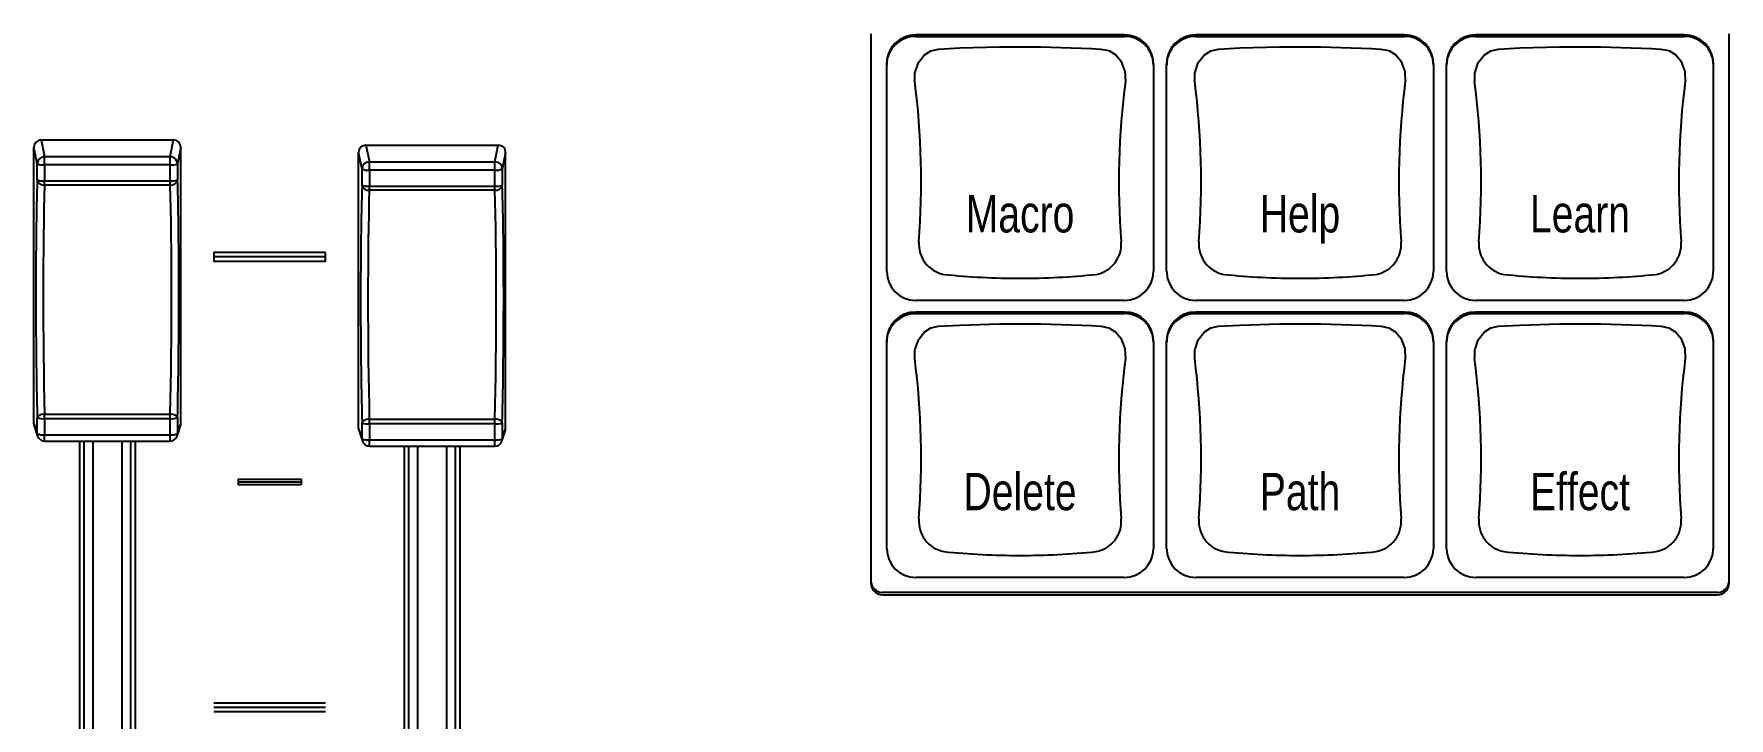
# Model space of a CAD drawing. Header units: inches. Extents: x 0.6 to 61.5, y 0.9 to 41.7.
# Drawn here: x 19.713 to 24.254, y 21.853 to 23.687 of the extents above; entities that cross this region are included whole.
import ezdxf
from ezdxf.enums import TextEntityAlignment as Align

# ---------------------------------------------------------------- set-up
doc = ezdxf.new("R2010")
doc.units = ezdxf.units.IN
doc.header["$MEASUREMENT"] = 0
for name, color, linetype in [('ARTWORK', 2, 'Continuous'), ('KEYCAP LABELS', 2, 'Continuous'), ('OBJECT', 7, 'Continuous')]:
    doc.layers.add(name, color=color, linetype=linetype)
doc.styles.get("Standard").update_dxf_attribs({"font": 'arial.ttf'})

msp = doc.modelspace()

# ---------------------------------------------------------------- linework, layer by layer
at = {"layer": 'ARTWORK'}
for points in [[(20.4944, 23.101), (20.1948, 23.101), (20.1948, 23.0781), (20.4944, 23.0781), (20.4944, 23.101)], [(20.4944, 23.0896), (20.1948, 23.0896)], [(20.4286, 22.4784), (20.2606, 22.4784), (20.2606, 22.4937), (20.4286, 22.4937), (20.4286, 22.4784)], [(20.4286, 22.4861), (20.2606, 22.4861)], [(20.4944, 21.8935), (20.1948, 21.8935)], [(20.4944, 21.8821), (20.1948, 21.8821)], [(20.4944, 21.8706), (20.1948, 21.8706)]]:
    msp.add_lwpolyline(points, dxfattribs=at)
at = {"layer": 'OBJECT'}
for p, q in [((21.9552, 23.6869), (21.9552, 22.2148)), ((22.6342, 23.6843), (22.0752, 23.6843)), ((22.0754, 23.6799), (22.6339, 23.6799)), ((23.3842, 23.6843), (22.8252, 23.6843)), ((22.8254, 23.6799), (23.3839, 23.6799)), ((24.1342, 23.6843), (23.5752, 23.6843)), ((23.5754, 23.6799), (24.1339, 23.6799)), ((24.2542, 22.2148), (24.2542, 23.6869)), ((21.9974, 23.6031), (21.9972, 23.6071)), ((22.7122, 23.6071), (22.7119, 23.6031)), ((22.7474, 23.6031), (22.7472, 23.6071)), ((23.4622, 23.6071), (23.4619, 23.6031)), ((23.4974, 23.6031), (23.4972, 23.6071)), ((24.2122, 23.6071), (24.2119, 23.6031)), ((19.7325, 23.4026), (19.7415, 23.358)), ((19.7325, 23.4026), (20.0869, 23.4026)), ((20.0779, 23.358), (20.0869, 23.4026)), ((20.6025, 23.3887), (20.6115, 23.3441)), ((20.6025, 23.3887), (20.9569, 23.3887)), ((20.9479, 23.3441), (20.9569, 23.3887)), ((19.7218, 23.3385), (19.7128, 23.3831)), ((19.7128, 22.6423), (19.7128, 23.3831)), ((19.7415, 23.3359), (19.7415, 23.358)), ((19.7415, 23.358), (20.0779, 23.358)), ((20.0779, 23.3359), (20.0779, 23.358)), ((20.1065, 23.3831), (20.0976, 23.3385)), ((20.1065, 22.6423), (20.1065, 23.3831)), ((20.5918, 23.3247), (20.5828, 23.3692)), ((20.5828, 22.6285), (20.5828, 23.3692)), ((20.6115, 23.322), (20.6115, 23.3441)), ((20.6115, 23.3441), (20.9479, 23.3441)), ((20.9479, 23.322), (20.9479, 23.3441)), ((20.9765, 23.3692), (20.9676, 23.3247)), ((20.9765, 22.6285), (20.9765, 23.3692)), ((19.7218, 23.2955), (19.7218, 23.3385)), ((20.0779, 23.3359), (19.7415, 23.3359)), ((19.7415, 23.3359), (19.7415, 23.2929)), ((20.0779, 23.2929), (20.0779, 23.3359)), ((20.0976, 23.3385), (20.0976, 23.2955)), ((20.5918, 23.2817), (20.5918, 23.3247)), ((20.9479, 23.322), (20.6115, 23.322)), ((20.6115, 23.322), (20.6115, 23.279)), ((20.9479, 23.279), (20.9479, 23.322)), ((20.9676, 23.3247), (20.9676, 23.2817)), ((19.7415, 23.2929), (20.0779, 23.2929)), ((19.7415, 23.2817), (19.7415, 23.2929)), ((20.0779, 23.2817), (19.7415, 23.2817)), ((20.0779, 23.2817), (20.0779, 23.2929)), ((20.6115, 23.279), (20.9479, 23.279)), ((20.6115, 23.2678), (20.6115, 23.279)), ((20.9479, 23.2678), (20.6115, 23.2678)), ((20.9479, 23.2678), (20.9479, 23.279)), ((22.6342, 22.9416), (22.0752, 22.9416)), ((22.634, 22.9729), (22.0754, 22.9729)), ((22.0754, 22.9372), (22.6339, 22.9372)), ((23.3842, 22.9416), (22.8252, 22.9416)), ((23.384, 22.9729), (22.8254, 22.9729)), ((22.8254, 22.9372), (23.3839, 22.9372)), ((24.1342, 22.9416), (23.5752, 22.9416)), ((24.134, 22.9729), (23.5754, 22.9729)), ((23.5754, 22.9372), (24.1339, 22.9372)), ((21.9974, 22.8604), (21.9972, 22.8643)), ((22.7122, 22.8643), (22.7119, 22.8604)), ((22.7474, 22.8604), (22.7472, 22.8643)), ((23.4622, 22.8643), (23.4619, 22.8604)), ((23.4974, 22.8604), (23.4972, 22.8643)), ((24.2122, 22.8643), (24.2119, 22.8604)), ((19.7415, 22.6682), (20.0779, 22.6682)), ((19.7415, 22.6558), (19.7415, 22.6682)), ((20.0779, 22.6558), (20.0779, 22.6682)), ((19.7128, 22.6423), (19.7218, 22.6155)), ((19.7138, 22.6362), (19.7228, 22.6093)), ((19.7218, 22.6155), (19.7218, 22.6585)), ((20.0779, 22.6558), (19.7415, 22.6558)), ((19.7415, 22.6558), (19.7415, 22.6128)), ((20.0779, 22.6128), (20.0779, 22.6558)), ((20.0966, 22.6093), (20.1055, 22.6362)), ((20.0976, 22.6585), (20.0976, 22.6155)), ((20.0976, 22.6155), (20.1065, 22.6423)), ((20.5828, 22.6285), (20.5918, 22.6016)), ((20.5838, 22.6223), (20.5928, 22.5955)), ((20.5918, 22.6016), (20.5918, 22.6446)), ((20.6115, 22.6543), (20.9479, 22.6543)), ((20.6115, 22.642), (20.6115, 22.6543)), ((20.9479, 22.642), (20.6115, 22.642)), ((20.6115, 22.642), (20.6115, 22.599)), ((20.9479, 22.642), (20.9479, 22.6543)), ((20.9479, 22.599), (20.9479, 22.642)), ((20.9666, 22.5955), (20.9755, 22.6223)), ((20.9676, 22.6446), (20.9676, 22.6016)), ((20.9676, 22.6016), (20.9765, 22.6285)), ((19.7415, 22.6128), (20.0779, 22.6128)), ((19.7415, 22.5959), (19.7415, 22.6128)), ((19.7415, 22.5959), (20.0779, 22.5959)), ((19.8347, 22.5959), (19.8347, 20.6114)), ((19.8467, 22.5959), (19.8467, 20.6125)), ((19.8703, 22.5959), (19.8703, 20.6557)), ((19.9491, 20.6557), (19.9491, 22.5959)), ((19.9727, 20.6125), (19.9727, 22.5959)), ((19.9847, 20.6114), (19.9847, 22.5959)), ((20.0779, 22.5959), (20.0779, 22.6128)), ((20.6115, 22.599), (20.9479, 22.599)), ((20.6115, 22.582), (20.6115, 22.599)), ((20.6115, 22.582), (20.9479, 22.582)), ((20.7047, 22.582), (20.7047, 20.6114)), ((20.7167, 22.582), (20.7167, 20.6125)), ((20.7403, 22.582), (20.7403, 20.6418)), ((20.8191, 20.6418), (20.8191, 22.582)), ((20.8427, 20.6125), (20.8427, 22.582)), ((20.8547, 20.6114), (20.8547, 22.582)), ((20.9479, 22.582), (20.9479, 22.599)), ((22.634, 22.2302), (22.0754, 22.2302)), ((23.384, 22.2302), (22.8254, 22.2302)), ((24.134, 22.2302), (23.5754, 22.2302)), ((24.2229, 22.1902), (21.9864, 22.1902)), ((21.9864, 22.1839), (24.2229, 22.1839))]:
    msp.add_line(p, q, dxfattribs=at)
at = {"layer": 'OBJECT', "flags": 128}
for points in [[(22.0726, 23.5597), (22.0726, 23.5597), (22.0732, 23.5817), (22.0822, 23.6102), (22.0977, 23.6303), (22.1155, 23.6417), (22.1366, 23.6462), (22.1932, 23.6492), (22.2999, 23.6525), (22.4106, 23.6525), (22.5461, 23.6478), (22.5715, 23.6463), (22.5925, 23.6422), (22.6111, 23.6307), (22.6247, 23.6145), (22.6354, 23.5863), (22.6368, 23.5597), (22.6368, 23.5597)], [(22.8226, 23.5597), (22.8226, 23.5597), (22.8232, 23.5817), (22.8322, 23.6102), (22.8477, 23.6303), (22.8655, 23.6417), (22.8866, 23.6462), (22.9432, 23.6492), (23.0499, 23.6525), (23.1606, 23.6525), (23.2961, 23.6478), (23.3215, 23.6463), (23.3425, 23.6422), (23.3611, 23.6307), (23.3747, 23.6145), (23.3854, 23.5863), (23.3868, 23.5597), (23.3868, 23.5597)], [(23.5726, 23.5597), (23.5726, 23.5597), (23.5732, 23.5817), (23.5822, 23.6102), (23.5977, 23.6303), (23.6155, 23.6417), (23.6366, 23.6462), (23.6932, 23.6492), (23.7999, 23.6525), (23.9106, 23.6525), (24.0461, 23.6478), (24.0715, 23.6463), (24.0925, 23.6422), (24.1111, 23.6307), (24.1247, 23.6145), (24.1354, 23.5863), (24.1368, 23.5597), (24.1368, 23.5597)], [(21.9974, 23.05), (21.9974, 23.05), (21.9974, 23.0501), (21.9974, 23.0503), (21.9974, 23.0512), (21.9974, 23.0545), (21.9974, 23.0675), (21.9974, 23.1195), (21.9974, 23.3265), (21.9974, 23.5339), (21.9974, 23.5858), (21.9974, 23.5987), (21.9974, 23.602), (21.9974, 23.6028), (21.9974, 23.603), (21.9974, 23.6031), (21.9974, 23.6031), (21.9974, 23.6031), (21.9974, 23.6031), (21.9974, 23.6031)], [(22.7119, 23.6031), (22.7119, 23.6031), (22.7119, 23.6031), (22.7119, 23.6031), (22.7119, 23.6031), (22.7119, 23.603), (22.7119, 23.6028), (22.7119, 23.602), (22.7119, 23.5987), (22.7119, 23.5858), (22.7119, 23.5339), (22.7119, 23.3265), (22.7119, 23.1195), (22.7119, 23.0675), (22.7119, 23.0545), (22.7119, 23.0512), (22.7119, 23.0503), (22.7119, 23.0501), (22.7119, 23.05), (22.7119, 23.05), (22.7119, 23.05)], [(22.7474, 23.05), (22.7474, 23.05), (22.7474, 23.0501), (22.7474, 23.0503), (22.7474, 23.0512), (22.7474, 23.0545), (22.7474, 23.0675), (22.7474, 23.1195), (22.7474, 23.3265), (22.7474, 23.5339), (22.7474, 23.5858), (22.7474, 23.5987), (22.7474, 23.602), (22.7474, 23.6028), (22.7474, 23.603), (22.7474, 23.6031), (22.7474, 23.6031), (22.7474, 23.6031), (22.7474, 23.6031), (22.7474, 23.6031)], [(23.4619, 23.6031), (23.4619, 23.6031), (23.4619, 23.6031), (23.4619, 23.6031), (23.4619, 23.6031), (23.4619, 23.603), (23.4619, 23.6028), (23.4619, 23.602), (23.4619, 23.5987), (23.4619, 23.5858), (23.4619, 23.5339), (23.4619, 23.3265), (23.4619, 23.1195), (23.4619, 23.0675), (23.4619, 23.0545), (23.4619, 23.0512), (23.4619, 23.0503), (23.4619, 23.0501), (23.4619, 23.05), (23.4619, 23.05), (23.4619, 23.05)], [(23.4974, 23.05), (23.4974, 23.05), (23.4974, 23.0501), (23.4974, 23.0503), (23.4974, 23.0512), (23.4974, 23.0545), (23.4974, 23.0675), (23.4974, 23.1195), (23.4974, 23.3265), (23.4974, 23.5339), (23.4974, 23.5858), (23.4974, 23.5987), (23.4974, 23.602), (23.4974, 23.6028), (23.4974, 23.603), (23.4974, 23.6031), (23.4974, 23.6031), (23.4974, 23.6031), (23.4974, 23.6031), (23.4974, 23.6031)], [(24.2119, 23.6031), (24.2119, 23.6031), (24.2119, 23.6031), (24.2119, 23.6031), (24.2119, 23.6031), (24.2119, 23.603), (24.2119, 23.6028), (24.2119, 23.602), (24.2119, 23.5987), (24.2119, 23.5858), (24.2119, 23.5339), (24.2119, 23.3265), (24.2119, 23.1195), (24.2119, 23.0675), (24.2119, 23.0545), (24.2119, 23.0512), (24.2119, 23.0503), (24.2119, 23.0501), (24.2119, 23.05), (24.2119, 23.05), (24.2119, 23.05)], [(22.0726, 22.817), (22.0726, 22.817), (22.0732, 22.839), (22.0822, 22.8675), (22.0977, 22.8876), (22.1155, 22.899), (22.1366, 22.9035), (22.1932, 22.9065), (22.2999, 22.9098), (22.4106, 22.9097), (22.5461, 22.9051), (22.5715, 22.9036), (22.5925, 22.8995), (22.6111, 22.888), (22.6247, 22.8718), (22.6354, 22.8436), (22.6368, 22.817), (22.6368, 22.817)], [(22.8226, 22.817), (22.8226, 22.817), (22.8232, 22.839), (22.8322, 22.8675), (22.8477, 22.8876), (22.8655, 22.899), (22.8866, 22.9035), (22.9432, 22.9065), (23.0499, 22.9098), (23.1606, 22.9097), (23.2961, 22.9051), (23.3215, 22.9036), (23.3425, 22.8995), (23.3611, 22.888), (23.3747, 22.8718), (23.3854, 22.8436), (23.3868, 22.817), (23.3868, 22.817)], [(23.5726, 22.817), (23.5726, 22.817), (23.5732, 22.839), (23.5822, 22.8675), (23.5977, 22.8876), (23.6155, 22.899), (23.6366, 22.9035), (23.6932, 22.9065), (23.7999, 22.9098), (23.9106, 22.9097), (24.0461, 22.9051), (24.0715, 22.9036), (24.0925, 22.8995), (24.1111, 22.888), (24.1247, 22.8718), (24.1354, 22.8436), (24.1368, 22.817), (24.1368, 22.817)], [(21.9974, 22.3073), (21.9974, 22.3073), (21.9974, 22.3074), (21.9974, 22.3076), (21.9974, 22.3085), (21.9974, 22.3118), (21.9974, 22.3248), (21.9974, 22.3768), (21.9974, 22.5838), (21.9974, 22.7912), (21.9974, 22.8431), (21.9974, 22.856), (21.9974, 22.8593), (21.9974, 22.8601), (21.9974, 22.8603), (21.9974, 22.8604), (21.9974, 22.8604), (21.9974, 22.8604), (21.9974, 22.8604), (21.9974, 22.8604)], [(22.7119, 22.8604), (22.7119, 22.8604), (22.7119, 22.8604), (22.7119, 22.8604), (22.7119, 22.8604), (22.7119, 22.8603), (22.7119, 22.8601), (22.7119, 22.8593), (22.7119, 22.856), (22.7119, 22.8431), (22.7119, 22.7912), (22.7119, 22.5838), (22.7119, 22.3768), (22.7119, 22.3248), (22.7119, 22.3118), (22.7119, 22.3085), (22.7119, 22.3076), (22.7119, 22.3074), (22.7119, 22.3073), (22.7119, 22.3073), (22.7119, 22.3073)], [(22.7474, 22.3073), (22.7474, 22.3073), (22.7474, 22.3074), (22.7474, 22.3076), (22.7474, 22.3085), (22.7474, 22.3118), (22.7474, 22.3248), (22.7474, 22.3768), (22.7474, 22.5838), (22.7474, 22.7912), (22.7474, 22.8431), (22.7474, 22.856), (22.7474, 22.8593), (22.7474, 22.8601), (22.7474, 22.8603), (22.7474, 22.8604), (22.7474, 22.8604), (22.7474, 22.8604), (22.7474, 22.8604), (22.7474, 22.8604)], [(23.4619, 22.8604), (23.4619, 22.8604), (23.4619, 22.8604), (23.4619, 22.8604), (23.4619, 22.8604), (23.4619, 22.8603), (23.4619, 22.8601), (23.4619, 22.8593), (23.4619, 22.856), (23.4619, 22.8431), (23.4619, 22.7912), (23.4619, 22.5838), (23.4619, 22.3768), (23.4619, 22.3248), (23.4619, 22.3118), (23.4619, 22.3085), (23.4619, 22.3076), (23.4619, 22.3074), (23.4619, 22.3073), (23.4619, 22.3073), (23.4619, 22.3073)], [(23.4974, 22.3073), (23.4974, 22.3073), (23.4974, 22.3074), (23.4974, 22.3076), (23.4974, 22.3085), (23.4974, 22.3118), (23.4974, 22.3248), (23.4974, 22.3768), (23.4974, 22.5838), (23.4974, 22.7912), (23.4974, 22.8431), (23.4974, 22.856), (23.4974, 22.8593), (23.4974, 22.8601), (23.4974, 22.8603), (23.4974, 22.8604), (23.4974, 22.8604), (23.4974, 22.8604), (23.4974, 22.8604), (23.4974, 22.8604)], [(24.2119, 22.8604), (24.2119, 22.8604), (24.2119, 22.8604), (24.2119, 22.8604), (24.2119, 22.8604), (24.2119, 22.8603), (24.2119, 22.8601), (24.2119, 22.8593), (24.2119, 22.856), (24.2119, 22.8431), (24.2119, 22.7912), (24.2119, 22.5838), (24.2119, 22.3768), (24.2119, 22.3248), (24.2119, 22.3118), (24.2119, 22.3085), (24.2119, 22.3076), (24.2119, 22.3074), (24.2119, 22.3073), (24.2119, 22.3073), (24.2119, 22.3073)], [(19.7415, 22.6682), (19.7377, 22.6679), (19.7341, 22.6673), (19.7307, 22.6664), (19.7277, 22.6652), (19.7253, 22.6637), (19.7234, 22.6621), (19.7223, 22.6603), (19.7218, 22.6585)], [(20.0976, 22.6585), (20.0971, 22.6603), (20.0959, 22.6621), (20.0941, 22.6637), (20.0916, 22.6652), (20.0887, 22.6664), (20.0853, 22.6673), (20.0817, 22.6679), (20.0779, 22.6682)], [(20.6115, 22.6543), (20.6077, 22.6541), (20.6041, 22.6535), (20.6007, 22.6526), (20.5977, 22.6513), (20.5953, 22.6499), (20.5934, 22.6482), (20.5923, 22.6465), (20.5918, 22.6446)], [(20.9676, 22.6446), (20.9671, 22.6465), (20.9659, 22.6482), (20.9641, 22.6499), (20.9616, 22.6513), (20.9587, 22.6526), (20.9553, 22.6535), (20.9517, 22.6541), (20.9479, 22.6543)], [(19.7218, 22.6155), (19.7222, 22.6117), (19.7228, 22.6093)], [(20.0966, 22.6093), (20.0972, 22.6117), (20.0976, 22.6155)], [(20.5918, 22.6016), (20.5922, 22.5978), (20.5928, 22.5955)], [(20.9666, 22.5955), (20.9672, 22.5978), (20.9676, 22.6016)]]:
    msp.add_lwpolyline(points, dxfattribs=at)
at = {"layer": 'OBJECT'}
for centre, radius, start, end in [((22.0744, 23.603), 0.0769, 89.1929, 179.9294), ((22.6349, 23.6029), 0.0771, 0.1623, 90.7154), ((22.8244, 23.603), 0.0769, 89.1929, 179.9294), ((23.3849, 23.6029), 0.0771, 0.1623, 90.7154), ((23.5744, 23.603), 0.0769, 89.1929, 179.9294), ((24.1349, 23.6029), 0.0771, 0.1623, 90.7154), ((20.0049, 23.2912), 2.085, 355.5674, 7.3993), ((24.7005, 23.2913), 2.0811, 172.5894, 184.4439), ((20.7549, 23.2912), 2.085, 355.5674, 7.3993), ((25.4505, 23.2913), 2.0811, 172.5894, 184.4439), ((21.5049, 23.2912), 2.085, 355.5674, 7.3993), ((26.2005, 23.2913), 2.0811, 172.5894, 184.4439), ((19.7415, 23.3383), 0.0197, 89.991, 179.4487), ((20.0779, 23.3383), 0.0197, 0.5513, 90.009), ((20.6115, 23.3245), 0.0197, 89.991, 179.4487), ((20.9479, 23.3245), 0.0197, 0.5513, 90.009), ((19.7369, 23.3762), 0.0405, 248.1757, 276.5152), ((20.0825, 23.3762), 0.0405, 263.4848, 291.8243), ((20.6069, 23.3623), 0.0405, 248.1757, 276.5152), ((20.9525, 23.3623), 0.0405, 263.4848, 291.8243), ((19.7369, 23.3332), 0.0405, 248.1757, 276.5152), ((19.7394, 23.2996), 0.0181, 193.0963, 276.4841), ((20.0825, 23.3332), 0.0405, 263.4848, 291.8243), ((20.0799, 23.2996), 0.0181, 263.5159, 346.9037), ((20.6069, 23.3193), 0.0405, 248.1757, 276.5152), ((20.6094, 23.2858), 0.0181, 193.0963, 276.4841), ((20.9525, 23.3193), 0.0405, 263.4848, 291.8243), ((20.9499, 23.2858), 0.0181, 263.5159, 346.9037), ((22.166, 23.1236), 0.0825, 175.5484, 259.3229), ((22.5442, 23.123), 0.0817, 280.1739, 4.9548), ((22.916, 23.1236), 0.0825, 175.5484, 259.3229), ((23.2942, 23.123), 0.0817, 280.1739, 4.9548), ((23.666, 23.1236), 0.0825, 175.5484, 259.3229), ((24.0442, 23.123), 0.0817, 280.1739, 4.9548), ((22.075, 23.0504), 0.0775, 180.3295, 270.3272), ((22.356, 25.0429), 2.0109, 264.1391, 269.9613), ((22.3535, 25.0396), 2.0076, 270.034, 275.8656), ((22.6341, 23.0507), 0.0778, 269.8748, 359.4685), ((22.825, 23.0504), 0.0775, 180.3295, 270.3272), ((23.106, 25.0429), 2.0109, 264.1391, 269.9613), ((23.1035, 25.0396), 2.0076, 270.034, 275.8656), ((23.3841, 23.0507), 0.0778, 269.8748, 359.4685), ((23.575, 23.0504), 0.0775, 180.3295, 270.3272), ((23.856, 25.0429), 2.0109, 264.1391, 269.9613), ((23.8535, 25.0396), 2.0076, 270.034, 275.8656), ((24.1341, 23.0507), 0.0778, 269.8748, 359.4685), ((22.0744, 22.8603), 0.0769, 89.1929, 179.9294), ((22.6349, 22.8602), 0.0771, 0.1623, 90.7154), ((22.8244, 22.8603), 0.0769, 89.1929, 179.9294), ((23.3849, 22.8602), 0.0771, 0.1623, 90.7154), ((23.5744, 22.8603), 0.0769, 89.1929, 179.9294), ((24.1349, 22.8602), 0.0771, 0.1623, 90.7154), ((20.0049, 22.5485), 2.085, 355.5674, 7.3993), ((24.7005, 22.5486), 2.0811, 172.5894, 184.4439), ((20.7549, 22.5485), 2.085, 355.5674, 7.3993), ((25.4505, 22.5486), 2.0811, 172.5894, 184.4439), ((21.5049, 22.5485), 2.085, 355.5674, 7.3993), ((26.2005, 22.5486), 2.0811, 172.5894, 184.4439), ((19.7369, 22.6961), 0.0405, 248.1757, 276.5152), ((20.0825, 22.6961), 0.0405, 263.4848, 291.8243), ((20.6069, 22.6822), 0.0405, 248.1757, 276.5152), ((20.9525, 22.6822), 0.0405, 263.4848, 291.8243), ((19.7369, 22.6531), 0.0405, 248.1757, 276.5152), ((19.7415, 22.6156), 0.0197, 198.4629, 270), ((20.0825, 22.6531), 0.0405, 263.4848, 291.8243), ((20.0779, 22.6156), 0.0197, 270, 341.5371), ((20.6069, 22.6393), 0.0405, 248.1757, 276.5152), ((20.6115, 22.6017), 0.0197, 198.4629, 270), ((20.9525, 22.6393), 0.0405, 263.4848, 291.8243), ((20.9479, 22.6017), 0.0197, 270, 341.5371), ((22.166, 22.3809), 0.0825, 175.5484, 259.3229), ((22.5442, 22.3803), 0.0817, 280.1739, 4.9548), ((22.916, 22.3809), 0.0825, 175.5484, 259.3229), ((23.2942, 22.3803), 0.0817, 280.1739, 4.9548), ((23.666, 22.3809), 0.0825, 175.5484, 259.3229), ((24.0442, 22.3803), 0.0817, 280.1739, 4.9548), ((22.075, 22.3077), 0.0775, 180.3295, 270.3272), ((22.356, 24.3002), 2.0109, 264.1391, 269.9613), ((22.3535, 24.2969), 2.0076, 270.034, 275.8656), ((22.6341, 22.308), 0.0778, 269.8748, 359.4685), ((22.825, 22.3077), 0.0775, 180.3295, 270.3272), ((23.106, 24.3002), 2.0109, 264.1391, 269.9613), ((23.1035, 24.2969), 2.0076, 270.034, 275.8656), ((23.3841, 22.308), 0.0778, 269.8748, 359.4685), ((23.575, 22.3077), 0.0775, 180.3295, 270.3272), ((23.856, 24.3002), 2.0109, 264.1391, 269.9613), ((23.8535, 24.2969), 2.0076, 270.034, 275.8656), ((24.1341, 22.308), 0.0778, 269.8748, 359.4685), ((21.9863, 22.2213), 0.0311, 180.2815, 270.2788), ((21.9863, 22.215), 0.0311, 180.2815, 270.2788), ((24.2231, 22.2213), 0.0311, 269.7212, 359.7185), ((24.2231, 22.215), 0.0311, 269.7212, 359.7185)]:
    msp.add_arc(centre, radius, start, end, dxfattribs=at)
for centre, major_axis, ratio, start_param, end_param in [((22.0752, 23.607), (0.078, -0.0003), 0.990268, 1.574728, 3.145448), ((22.6342, 23.607), (0.078, 0.0003), 0.990268, 6.27933, 7.85005), ((22.8252, 23.607), (0.078, -0.0003), 0.990268, 1.574728, 3.145448), ((23.3842, 23.607), (0.078, 0.0003), 0.990268, 6.27933, 7.85005), ((23.5752, 23.607), (0.078, -0.0003), 0.990268, 1.574728, 3.145448), ((24.1342, 23.607), (0.078, 0.0003), 0.990268, 6.27933, 7.85005), ((19.7325, 23.3831), (0.0197, -0.0012), 0.990193, 1.63336, 3.202938), ((20.0868, 23.3831), (0.0197, 0.0012), 0.990193, 6.22184, 7.791418), ((20.6025, 23.3692), (0.0197, -0.0012), 0.990193, 1.63336, 3.202938), ((20.9568, 23.3692), (0.0197, 0.0012), 0.990193, 6.22184, 7.791418), ((19.7366, 22.9181), (-0.0026, 0.5315), 0.03458, 0.78098, 2.081024), ((19.7562, 22.9182), (-0.0026, 0.5118), 0.03591, 0.780966, 2.081011), ((20.0631, 22.9182), (0.0026, 0.5118), 0.03591, 4.202175, 5.502219), ((20.0828, 22.9181), (0.0026, 0.5315), 0.03458, 4.202161, 5.502206), ((20.6066, 22.9043), (-0.0026, 0.5315), 0.03458, 0.78098, 2.081024), ((20.6262, 22.9043), (-0.0026, 0.5118), 0.03591, 0.780966, 2.081011), ((20.9331, 22.9043), (0.0026, 0.5118), 0.03591, 4.202175, 5.502219), ((20.9528, 22.9043), (0.0026, 0.5315), 0.03458, 4.202161, 5.502206), ((22.0752, 22.8643), (0.078, -0.0003), 0.990268, 1.574728, 3.145448), ((22.6342, 22.8643), (0.078, 0.0003), 0.990268, 6.27933, 7.85005), ((22.8252, 22.8643), (0.078, -0.0003), 0.990268, 1.574728, 3.145448), ((23.3842, 22.8643), (0.078, 0.0003), 0.990268, 6.27933, 7.85005), ((23.5752, 22.8643), (0.078, -0.0003), 0.990268, 1.574728, 3.145448), ((24.1342, 22.8643), (0.078, 0.0003), 0.990268, 6.27933, 7.85005), ((19.7325, 22.6423), (0.0197, 0.0012), 0.990193, 3.080247, 3.399439), ((20.0868, 22.6423), (0.0197, -0.0012), 0.990193, 6.025339, 6.344531), ((20.6025, 22.6285), (0.0197, 0.0012), 0.990193, 3.080247, 3.399439), ((20.9568, 22.6285), (0.0197, -0.0012), 0.990193, 6.025339, 6.344531)]:
    msp.add_ellipse(centre, major_axis=major_axis, ratio=ratio, start_param=start_param, end_param=end_param, dxfattribs=at)

# ---------------------------------------------------------------- texts
at = {"layer": 'KEYCAP LABELS', "width": 0.75}
for s, p in [('Macro', (22.3547, 23.1549)), ('Help', (23.1047, 23.1549)), ('Learn', (23.8547, 23.1549)), ('Delete', (22.3547, 22.4106)), ('Path', (23.1047, 22.4106)), ('Effect', (23.8547, 22.4106))]:
    msp.add_text(s, height=0.1, dxfattribs=at).set_placement(p, align=Align.CENTER)

doc.saveas('drawing.dxf')
